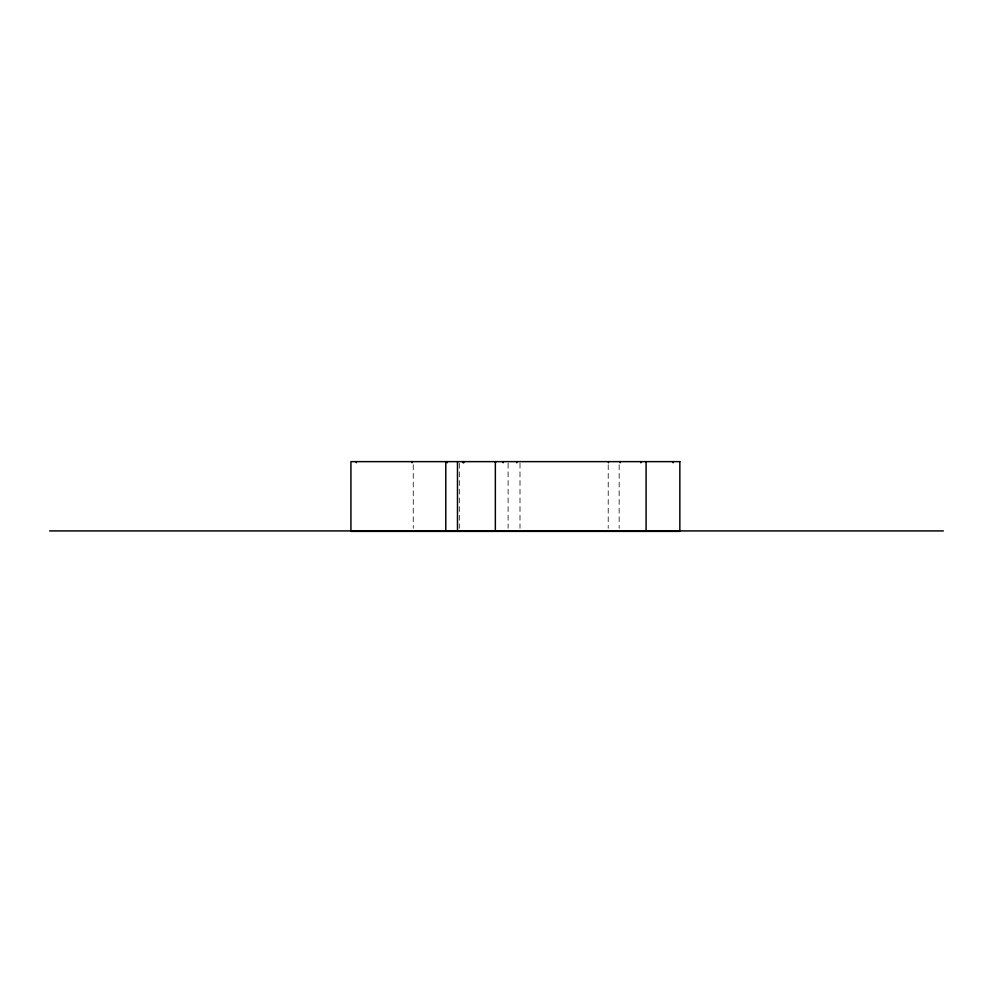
<?xml version="1.0" encoding="UTF-8"?>
<svg xmlns="http://www.w3.org/2000/svg" width="993" height="993" viewBox="0 0 993 993"><rect width="100%" height="100%" fill="white"/><g stroke="black" fill="none" stroke-linecap="round" stroke-linejoin="round"><path stroke-width="0.74" stroke-dasharray="4.96 3.72" d="M619.16 464.736L619.16 528.264M608.212 464.736L608.212 528.264M519.997 463.185L519.997 528.264M508.106 463.185L508.106 528.264M459.312 463.185L459.312 528.264M413.249 464.736L413.249 528.264"/><path stroke-width="1.49" d="M49.65 530.92L943.35 530.92M673.142 461.633L673.142 462.75M646.083 461.633L646.083 531.367M640.833 461.633L640.833 462.75M620.153 461.633L620.153 462.75M608.461 461.633L608.461 462.75M516.77 461.633L516.77 462.75M503.103 461.633L503.103 462.75M495.519 461.633L495.519 462.75M495.346 461.633L495.346 531.367M463.781 461.633L463.781 462.75M463.148 461.633L463.148 462.75M457.488 461.633L457.488 531.367M447.297 461.633L447.297 462.75M445.783 461.633L445.783 531.367M412.132 461.633L412.132 462.75M356.326 461.633L356.326 462.75M679.845 461.633L350.926 461.633L350.926 531.367L679.845 531.367L679.845 461.633"/></g></svg>
